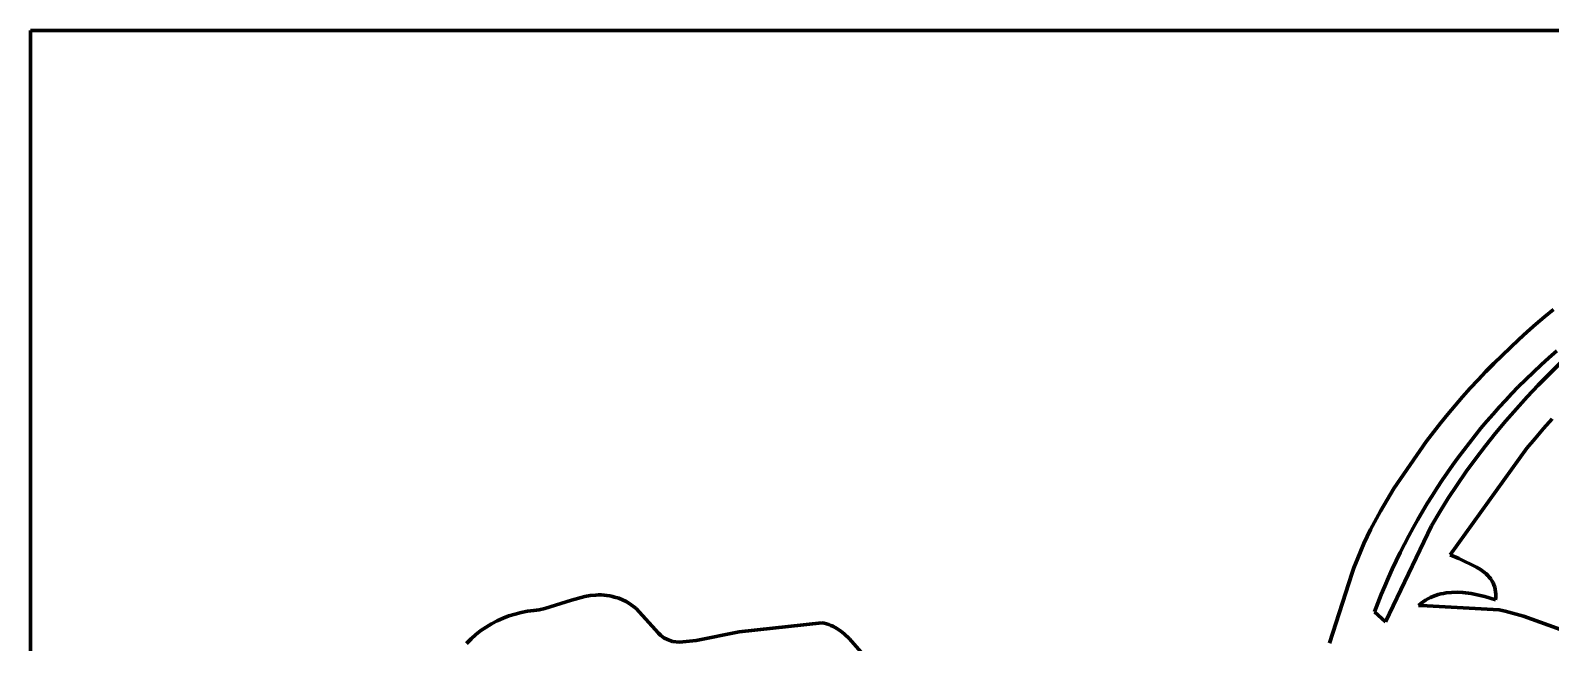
# Model space of a CAD drawing. Header units: millimetres. Extents: x 0 to 14, y 0 to 17.6.
# Drawn here: x 0 to 4.031, y 15.932 to 17.556 of the extents above; entities that cross this region are included whole.
import ezdxf

# ---------------------------------------------------------------- set-up
doc = ezdxf.new("R2010")
doc.units = ezdxf.units.MM
doc.layers.add('color#010506ff', color=7, linetype='CONTINUOUS', lineweight=100)
doc.layers.add('color#ffffffff', color=7, linetype='CONTINUOUS', lineweight=100)

msp = doc.modelspace()

# ---------------------------------------------------------------- linework, layer by layer
at = {"layer": 'color#010506ff'}
for p, q in [((4.0154, 16.7958), (4.0387, 16.8153)), ((3.9696, 16.7559), (3.9924, 16.776)), ((3.9924, 16.776), (4.0154, 16.7958)), ((3.9249, 16.7147), (3.9471, 16.7355)), ((3.9471, 16.7355), (3.9696, 16.7559)), ((3.8813, 16.6724), (3.9029, 16.6937)), ((3.9029, 16.6937), (3.9249, 16.7147)), ((4.0479, 16.7061), (4.027, 16.6874)), ((3.8391, 16.6288), (3.86, 16.6507)), ((3.86, 16.6507), (3.8813, 16.6724)), ((4.0063, 16.6684), (3.9859, 16.6491)), ((4.027, 16.6874), (4.0063, 16.6684)), ((4.0285, 16.6447), (4.0589, 16.6745)), ((3.8184, 16.6065), (3.8391, 16.6288)), ((3.9457, 16.6099), (3.9286, 16.5922)), ((3.9657, 16.6297), (3.9457, 16.6099)), ((3.9859, 16.6491), (3.9657, 16.6297)), ((3.9693, 16.5834), (3.9986, 16.6143)), ((3.9986, 16.6143), (4.0285, 16.6447)), ((3.7782, 16.561), (3.7981, 16.5839)), ((3.7981, 16.5839), (3.8184, 16.6065)), ((3.9117, 16.5743), (3.8951, 16.5562)), ((3.9286, 16.5922), (3.9117, 16.5743)), ((3.9407, 16.5518), (3.9693, 16.5834)), ((3.7394, 16.5141), (3.7586, 16.5377)), ((3.7586, 16.5377), (3.7782, 16.561)), ((3.8788, 16.5378), (3.8627, 16.5192)), ((3.8951, 16.5562), (3.8788, 16.5378)), ((3.9128, 16.5197), (3.9407, 16.5518)), ((3.7022, 16.4659), (3.7206, 16.4902)), ((3.7206, 16.4902), (3.7394, 16.5141)), ((3.8468, 16.5004), (3.8313, 16.4813)), ((3.8627, 16.5192), (3.8468, 16.5004)), ((3.8855, 16.4871), (3.9128, 16.5197)), ((4.0129, 16.4996), (3.9903, 16.4735)), ((4.0359, 16.5253), (4.0129, 16.4996)), ((3.6156, 16.3403), (3.7022, 16.4659)), ((3.816, 16.462), (3.801, 16.4426)), ((3.8313, 16.4813), (3.816, 16.462)), ((3.833, 16.4199), (3.8589, 16.4538)), ((3.8589, 16.4538), (3.8855, 16.4871)), ((3.9903, 16.4735), (3.9682, 16.4471)), ((3.9682, 16.4471), (3.7649, 16.1644)), ((3.7862, 16.4228), (3.7718, 16.4029)), ((3.801, 16.4426), (3.7862, 16.4228)), ((3.8079, 16.3855), (3.833, 16.4199)), ((3.7576, 16.3828), (3.7438, 16.3625)), ((3.7718, 16.4029), (3.7576, 16.3828)), ((3.7836, 16.3504), (3.8079, 16.3855)), ((3.5801, 16.2807), (3.6156, 16.3403)), ((3.7302, 16.342), (3.7169, 16.3213)), ((3.7438, 16.3625), (3.7302, 16.342)), ((3.7601, 16.3148), (3.7836, 16.3504)), ((3.7039, 16.3004), (3.6913, 16.2793)), ((3.7169, 16.3213), (3.7039, 16.3004)), ((3.7374, 16.2785), (3.7601, 16.3148)), ((3.554, 16.2318), (3.5801, 16.2807)), ((3.6789, 16.258), (3.6669, 16.2366)), ((3.6913, 16.2793), (3.6789, 16.258)), ((3.7155, 16.2416), (3.7374, 16.2785)), ((3.5361, 16.1943), (3.554, 16.2318)), ((3.5937, 15.9865), (3.7155, 16.2416)), ((3.6552, 16.215), (3.6438, 16.1932)), ((3.6669, 16.2366), (3.6552, 16.215)), ((3.5199, 16.156), (3.5361, 16.1943)), ((3.6327, 16.1712), (3.6219, 16.1491)), ((3.6438, 16.1932), (3.6327, 16.1712)), ((3.5054, 16.1169), (3.51, 16.13)), ((3.51, 16.13), (3.5199, 16.156)), ((3.6115, 16.1268), (3.6014, 16.1044)), ((3.6219, 16.1491), (3.6115, 16.1268)), ((3.7649, 16.1644), (3.7877, 16.1545)), ((3.7877, 16.1545), (3.835, 16.1323)), ((3.835, 16.1323), (3.8459, 16.1255)), ((3.4451, 15.9307), (3.5054, 16.1169)), ((3.6014, 16.1044), (3.5917, 16.0818)), ((3.8459, 16.1255), (3.8559, 16.1181)), ((3.8559, 16.1181), (3.8606, 16.1141)), ((3.8606, 16.1141), (3.8649, 16.1099)), ((3.8649, 16.1099), (3.8689, 16.1054)), ((3.8689, 16.1054), (3.8726, 16.1007)), ((3.8726, 16.1007), (3.8759, 16.0958)), ((3.8759, 16.0958), (3.8788, 16.0905)), ((3.8788, 16.0905), (3.8813, 16.085)), ((1.4349, 16.0441), (1.4703, 16.0539)), ((1.4703, 16.0539), (1.4847, 16.0565)), ((1.4847, 16.0565), (1.4992, 16.058)), ((1.4992, 16.058), (1.5065, 16.0582)), ((1.5065, 16.0582), (1.5138, 16.0581)), ((1.5138, 16.0581), (1.5212, 16.0577)), ((1.5212, 16.0577), (1.5287, 16.0568)), ((1.5287, 16.0568), (1.5362, 16.0555)), ((1.5362, 16.0555), (1.5437, 16.0537)), ((1.5437, 16.0537), (1.5494, 16.0526)), ((1.5494, 16.0526), (1.5601, 16.0496)), ((1.5601, 16.0496), (1.5703, 16.0456)), ((1.5703, 16.0456), (1.58, 16.0407)), ((3.5823, 16.059), (3.5733, 16.0361)), ((3.5917, 16.0818), (3.5823, 16.059)), ((3.7061, 16.048), (3.6997, 16.0443)), ((3.7127, 16.0513), (3.7061, 16.048)), ((3.7195, 16.0543), (3.7127, 16.0513)), ((3.7263, 16.0568), (3.7195, 16.0543)), ((3.7332, 16.059), (3.7263, 16.0568)), ((3.7402, 16.0608), (3.7332, 16.059)), ((3.7473, 16.0623), (3.7402, 16.0608)), ((3.7544, 16.0635), (3.7473, 16.0623)), ((3.7689, 16.0649), (3.7544, 16.0635)), ((3.7836, 16.0652), (3.7689, 16.0649)), ((3.7983, 16.0645), (3.7836, 16.0652)), ((3.8205, 16.0618), (3.7983, 16.0645)), ((3.8571, 16.0538), (3.8205, 16.0618)), ((3.8853, 16.0453), (3.8571, 16.0538)), ((3.8813, 16.085), (3.8833, 16.0792)), ((3.8833, 16.0792), (3.8848, 16.0731)), ((3.8848, 16.0731), (3.8857, 16.0667)), ((3.886, 16.0528), (3.8853, 16.0453)), ((3.8857, 16.0667), (3.8862, 16.0599)), ((3.8862, 16.0599), (3.886, 16.0528)), ((1.2691, 16.0025), (1.2852, 16.0076)), ((1.2852, 16.0076), (1.3016, 16.0117)), ((1.3016, 16.0117), (1.3182, 16.0149)), ((1.3182, 16.0149), (1.3349, 16.0171)), ((1.3349, 16.0171), (1.3495, 16.0191)), ((1.3495, 16.0191), (1.364, 16.022)), ((1.364, 16.022), (1.4349, 16.0441)), ((1.58, 16.0407), (1.5892, 16.0351)), ((1.5892, 16.0351), (1.6064, 16.0219)), ((1.6064, 16.0219), (1.6658, 15.9573)), ((3.5733, 16.0361), (3.5646, 16.0131)), ((3.5646, 16.0131), (3.5937, 15.9865)), ((3.6871, 16.0356), (3.6811, 16.0306)), ((3.6811, 16.0306), (3.6885, 16.0301)), ((3.6933, 16.0402), (3.6871, 16.0356)), ((3.6885, 16.0301), (3.8947, 16.0186)), ((3.6997, 16.0443), (3.6933, 16.0402)), ((3.8947, 16.0186), (3.9111, 16.0153)), ((3.9111, 16.0153), (3.9591, 16.0018)), ((1.1946, 15.9635), (1.2084, 15.9731)), ((1.2084, 15.9731), (1.2229, 15.9818)), ((1.2229, 15.9818), (1.2379, 15.9896)), ((1.2379, 15.9896), (1.2533, 15.9965)), ((1.2533, 15.9965), (1.2691, 16.0025)), ((1.8793, 15.9602), (2.0988, 15.9843)), ((2.0988, 15.9843), (2.105, 15.9831)), ((2.105, 15.9831), (2.1111, 15.9815)), ((2.1111, 15.9815), (2.117, 15.9797)), ((2.117, 15.9797), (2.1227, 15.9775)), ((2.1227, 15.9775), (2.1283, 15.975)), ((2.1283, 15.975), (2.1388, 15.9692)), ((2.1388, 15.9692), (2.1489, 15.9624)), ((3.9591, 16.0018), (4.1237, 15.9424)), ((1.1569, 15.9299), (1.1687, 15.942)), ((1.1687, 15.942), (1.1813, 15.9532)), ((1.1813, 15.9532), (1.1946, 15.9635)), ((1.6658, 15.9573), (1.6711, 15.9517)), ((1.6711, 15.9517), (1.6798, 15.9449)), ((1.6798, 15.9449), (1.6893, 15.9397)), ((1.6893, 15.9397), (1.703, 15.9351)), ((1.703, 15.9351), (1.7212, 15.9326)), ((1.7212, 15.9326), (1.7653, 15.9373)), ((1.7653, 15.9373), (1.8793, 15.9602)), ((2.1489, 15.9624), (2.1584, 15.9548)), ((2.1584, 15.9548), (2.1718, 15.942)), ((2.1718, 15.942), (2.2333, 15.8719))]:
    msp.add_line(p, q, dxfattribs=at)
at = {"layer": 'color#ffffffff'}
for p, q in [((0, 17.5556), (14.0139, 17.5556)), ((0, 15.1638), (0, 17.5556)), ((4.0387, 16.8153), (4.0154, 16.7958)), ((3.9924, 16.776), (3.9696, 16.7559)), ((4.0154, 16.7958), (3.9924, 16.776)), ((3.9471, 16.7355), (3.9249, 16.7147)), ((3.9696, 16.7559), (3.9471, 16.7355)), ((3.9029, 16.6937), (3.8813, 16.6724)), ((3.9249, 16.7147), (3.9029, 16.6937)), ((4.027, 16.6874), (4.0479, 16.7061)), ((3.86, 16.6507), (3.8391, 16.6288)), ((3.8813, 16.6724), (3.86, 16.6507)), ((3.9859, 16.6491), (4.0063, 16.6684)), ((4.0063, 16.6684), (4.027, 16.6874)), ((4.0589, 16.6745), (4.0285, 16.6447)), ((3.8391, 16.6288), (3.8184, 16.6065)), ((3.9286, 16.5922), (3.9457, 16.6099)), ((3.9457, 16.6099), (3.9657, 16.6297)), ((3.9657, 16.6297), (3.9859, 16.6491)), ((3.9986, 16.6143), (3.9693, 16.5834)), ((4.0285, 16.6447), (3.9986, 16.6143)), ((3.7981, 16.5839), (3.7782, 16.561)), ((3.8184, 16.6065), (3.7981, 16.5839)), ((3.8951, 16.5562), (3.9117, 16.5743)), ((3.9117, 16.5743), (3.9286, 16.5922)), ((3.9693, 16.5834), (3.9407, 16.5518)), ((3.7586, 16.5377), (3.7394, 16.5141)), ((3.7782, 16.561), (3.7586, 16.5377)), ((3.8627, 16.5192), (3.8788, 16.5378)), ((3.8788, 16.5378), (3.8951, 16.5562)), ((3.9407, 16.5518), (3.9128, 16.5197)), ((3.7206, 16.4902), (3.7022, 16.4659)), ((3.7394, 16.5141), (3.7206, 16.4902)), ((3.8313, 16.4813), (3.8468, 16.5004)), ((3.8468, 16.5004), (3.8627, 16.5192)), ((3.9128, 16.5197), (3.8855, 16.4871)), ((3.9903, 16.4735), (4.0129, 16.4996)), ((4.0129, 16.4996), (4.0359, 16.5253)), ((3.7022, 16.4659), (3.6156, 16.3403)), ((3.801, 16.4426), (3.816, 16.462)), ((3.816, 16.462), (3.8313, 16.4813)), ((3.8589, 16.4538), (3.833, 16.4199)), ((3.8855, 16.4871), (3.8589, 16.4538)), ((3.9682, 16.4471), (3.9903, 16.4735)), ((3.7649, 16.1644), (3.9682, 16.4471)), ((3.7718, 16.4029), (3.7862, 16.4228)), ((3.7862, 16.4228), (3.801, 16.4426)), ((3.833, 16.4199), (3.8079, 16.3855)), ((3.7438, 16.3625), (3.7576, 16.3828)), ((3.7576, 16.3828), (3.7718, 16.4029)), ((3.8079, 16.3855), (3.7836, 16.3504)), ((3.6156, 16.3403), (3.5801, 16.2807)), ((3.7169, 16.3213), (3.7302, 16.342)), ((3.7302, 16.342), (3.7438, 16.3625)), ((3.7836, 16.3504), (3.7601, 16.3148)), ((3.6913, 16.2793), (3.7039, 16.3004)), ((3.7039, 16.3004), (3.7169, 16.3213)), ((3.7601, 16.3148), (3.7374, 16.2785)), ((3.5801, 16.2807), (3.554, 16.2318)), ((3.6669, 16.2366), (3.6789, 16.258)), ((3.6789, 16.258), (3.6913, 16.2793)), ((3.7374, 16.2785), (3.7155, 16.2416)), ((3.554, 16.2318), (3.5361, 16.1943)), ((3.7155, 16.2416), (3.5937, 15.9865)), ((3.6438, 16.1932), (3.6552, 16.215)), ((3.6552, 16.215), (3.6669, 16.2366)), ((3.5361, 16.1943), (3.5199, 16.156)), ((3.6219, 16.1491), (3.6327, 16.1712)), ((3.6327, 16.1712), (3.6438, 16.1932)), ((3.51, 16.13), (3.5054, 16.1169)), ((3.5199, 16.156), (3.51, 16.13)), ((3.6014, 16.1044), (3.6115, 16.1268)), ((3.6115, 16.1268), (3.6219, 16.1491)), ((3.7877, 16.1545), (3.7649, 16.1644)), ((3.835, 16.1323), (3.7877, 16.1545)), ((3.8459, 16.1255), (3.835, 16.1323)), ((3.5054, 16.1169), (3.4451, 15.9307)), ((3.5917, 16.0818), (3.6014, 16.1044)), ((3.8559, 16.1181), (3.8459, 16.1255)), ((3.8606, 16.1141), (3.8559, 16.1181)), ((3.8649, 16.1099), (3.8606, 16.1141)), ((3.8689, 16.1054), (3.8649, 16.1099)), ((3.8726, 16.1007), (3.8689, 16.1054)), ((3.8759, 16.0958), (3.8726, 16.1007)), ((3.8788, 16.0905), (3.8759, 16.0958)), ((3.8813, 16.085), (3.8788, 16.0905)), ((1.4703, 16.0539), (1.4349, 16.0441)), ((1.4847, 16.0565), (1.4703, 16.0539)), ((1.4992, 16.058), (1.4847, 16.0565)), ((1.5065, 16.0582), (1.4992, 16.058)), ((1.5138, 16.0581), (1.5065, 16.0582)), ((1.5212, 16.0577), (1.5138, 16.0581)), ((1.5287, 16.0568), (1.5212, 16.0577)), ((1.5362, 16.0555), (1.5287, 16.0568)), ((1.5437, 16.0537), (1.5362, 16.0555)), ((1.5494, 16.0526), (1.5437, 16.0537)), ((1.5601, 16.0496), (1.5494, 16.0526)), ((1.5703, 16.0456), (1.5601, 16.0496)), ((1.58, 16.0407), (1.5703, 16.0456)), ((3.5733, 16.0361), (3.5823, 16.059)), ((3.5823, 16.059), (3.5917, 16.0818)), ((3.6997, 16.0443), (3.7061, 16.048)), ((3.7061, 16.048), (3.7127, 16.0513)), ((3.7127, 16.0513), (3.7195, 16.0543)), ((3.7195, 16.0543), (3.7263, 16.0568)), ((3.7263, 16.0568), (3.7332, 16.059)), ((3.7332, 16.059), (3.7402, 16.0608)), ((3.7402, 16.0608), (3.7473, 16.0623)), ((3.7473, 16.0623), (3.7544, 16.0635)), ((3.7544, 16.0635), (3.7689, 16.0649)), ((3.7689, 16.0649), (3.7836, 16.0652)), ((3.7836, 16.0652), (3.7983, 16.0645)), ((3.7983, 16.0645), (3.8205, 16.0618)), ((3.8205, 16.0618), (3.8571, 16.0538)), ((3.8571, 16.0538), (3.8853, 16.0453)), ((3.8833, 16.0792), (3.8813, 16.085)), ((3.8848, 16.0731), (3.8833, 16.0792)), ((3.8857, 16.0667), (3.8848, 16.0731)), ((3.8853, 16.0453), (3.886, 16.0528)), ((3.8862, 16.0599), (3.8857, 16.0667)), ((3.886, 16.0528), (3.8862, 16.0599)), ((1.2852, 16.0076), (1.2691, 16.0025)), ((1.3016, 16.0117), (1.2852, 16.0076)), ((1.3182, 16.0149), (1.3016, 16.0117)), ((1.3349, 16.0171), (1.3182, 16.0149)), ((1.3495, 16.0191), (1.3349, 16.0171)), ((1.364, 16.022), (1.3495, 16.0191)), ((1.4349, 16.0441), (1.364, 16.022)), ((1.5892, 16.0351), (1.58, 16.0407)), ((1.6064, 16.0219), (1.5892, 16.0351)), ((1.6658, 15.9573), (1.6064, 16.0219)), ((3.5646, 16.0131), (3.5733, 16.0361)), ((3.5937, 15.9865), (3.5646, 16.0131)), ((3.6811, 16.0306), (3.6871, 16.0356)), ((3.6885, 16.0301), (3.6811, 16.0306)), ((3.6871, 16.0356), (3.6933, 16.0402)), ((3.8947, 16.0186), (3.6885, 16.0301)), ((3.6933, 16.0402), (3.6997, 16.0443)), ((3.9111, 16.0153), (3.8947, 16.0186)), ((3.9591, 16.0018), (3.9111, 16.0153)), ((1.2084, 15.9731), (1.1946, 15.9635)), ((1.2229, 15.9818), (1.2084, 15.9731)), ((1.2379, 15.9896), (1.2229, 15.9818)), ((1.2533, 15.9965), (1.2379, 15.9896)), ((1.2691, 16.0025), (1.2533, 15.9965)), ((2.0988, 15.9843), (1.8793, 15.9602)), ((2.105, 15.9831), (2.0988, 15.9843)), ((2.1111, 15.9815), (2.105, 15.9831)), ((2.117, 15.9797), (2.1111, 15.9815)), ((2.1227, 15.9775), (2.117, 15.9797)), ((2.1283, 15.975), (2.1227, 15.9775)), ((2.1388, 15.9692), (2.1283, 15.975)), ((2.1489, 15.9624), (2.1388, 15.9692)), ((4.1237, 15.9424), (3.9591, 16.0018)), ((1.1687, 15.942), (1.1569, 15.9299)), ((1.1813, 15.9532), (1.1687, 15.942)), ((1.1946, 15.9635), (1.1813, 15.9532)), ((1.6711, 15.9517), (1.6658, 15.9573)), ((1.6798, 15.9449), (1.6711, 15.9517)), ((1.6893, 15.9397), (1.6798, 15.9449)), ((1.703, 15.9351), (1.6893, 15.9397)), ((1.7212, 15.9326), (1.703, 15.9351)), ((1.7653, 15.9373), (1.7212, 15.9326)), ((1.8793, 15.9602), (1.7653, 15.9373)), ((2.1584, 15.9548), (2.1489, 15.9624)), ((2.1718, 15.942), (2.1584, 15.9548)), ((2.2333, 15.8719), (2.1718, 15.942))]:
    msp.add_line(p, q, dxfattribs=at)

doc.saveas('drawing.dxf')
